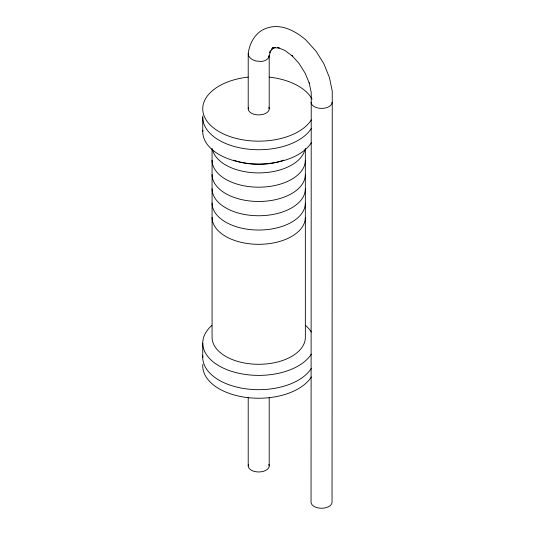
<?xml version="1.0" encoding="UTF-8"?>
<svg xmlns="http://www.w3.org/2000/svg" width="535" height="535" viewBox="0 0 535 535"><rect width="100%" height="100%" fill="white"/><g stroke="black" fill="none" stroke-linecap="round" stroke-linejoin="round"><path stroke-width="0.8" d="M248.213 108.846L248.213 53.767C249.497 42.198 256.606 30.388 268.603 27.606C282.139 23.721 296.002 31.404 305.98 40.045L316.031 51.193L323.728 63.484L329.406 77.461L332.248 91.037L332.041 502.191A10.493 6.059 0 0 1 321.548 508.25A10.493 6.059 0 0 1 311.049 502.191L311.23 92.528L309.197 82.831L309.444 83.614L305.151 73.195L299.078 63.491L291.722 55.312L292.458 56.095L284.881 50.444L277.304 47.347L279.183 47.969L272.549 47.695L274.749 47.622M248.213 53.767L248.574 55.573A10.673 6.928 7.1 0 0 255.998 61.017L261.428 61.438A10.419 6.768 7.1 0 0 268.851 57.158L269.205 55.406L269.205 108.846M268.851 57.158L270.616 50.765M270.249 51.36L269.513 52.544L272.796 48.357M272.696 48.23L271.546 49.173L275.304 47.508M305.345 148.362L305.345 337.371A46.632 26.924 0 0 1 258.713 364.295A46.632 26.924 0 0 1 212.074 337.371L212.074 148.362M269.205 397.592L269.205 465.911M248.213 397.592L248.213 465.911M202.752 117.419L202.752 131.697M202.752 343.082L202.752 357.367M305.345 217.397A46.632 26.924 0 0 1 258.713 244.321A46.632 26.924 0 0 1 212.074 217.397M305.345 203.113A46.632 26.924 0 0 1 258.713 230.037A46.632 26.924 0 0 1 212.074 203.113M305.345 188.828A46.632 26.924 0 0 1 258.713 215.752A46.632 26.924 0 0 1 212.074 188.828M305.345 174.55A46.632 26.924 0 0 1 258.713 201.474A46.632 26.924 0 0 1 212.074 174.55M305.345 160.266A46.632 26.924 0 0 1 258.713 187.19A46.632 26.924 0 0 1 212.074 160.266M304.856 149.887A46.632 26.924 0 0 1 258.713 172.905A46.632 26.924 0 0 1 212.569 149.887M283.624 160.172A46.632 26.924 0 0 1 233.795 160.172M311.303 142.745A55.961 32.307 0 0 1 247.698 163.376A55.961 32.307 0 0 1 202.812 130.172M311.303 128.46A55.961 32.307 0 0 1 247.698 149.098A55.961 32.307 0 0 1 202.812 115.888M311.303 119.893A55.961 32.307 0 0 1 216.113 129.804A55.961 32.307 0 0 1 248.18 77.114M269.245 77.114A55.961 32.307 0 0 1 312.086 99.142M311.303 368.408A55.961 32.307 0 0 1 247.698 389.045A55.961 32.307 0 0 1 202.812 355.835M311.303 376.981A55.961 32.307 0 0 1 247.698 397.612A55.961 32.307 0 0 1 202.812 364.409M311.303 354.123A55.961 32.307 0 0 1 233.661 371.972A55.961 32.307 0 0 1 211.887 325.394M305.538 325.394A55.961 32.307 0 0 1 311.303 332.041M268.851 464.347A10.493 6.059 0 0 1 258.713 471.97A10.493 6.059 0 0 1 248.574 464.347M332.041 102.339A10.493 6.126 0.5 0 1 321.548 108.398A10.493 6.126 0.5 0 1 311.049 102.212M268.851 107.281A10.493 6.059 0 0 1 258.713 114.905A10.493 6.059 0 0 1 248.574 107.281"/></g></svg>
